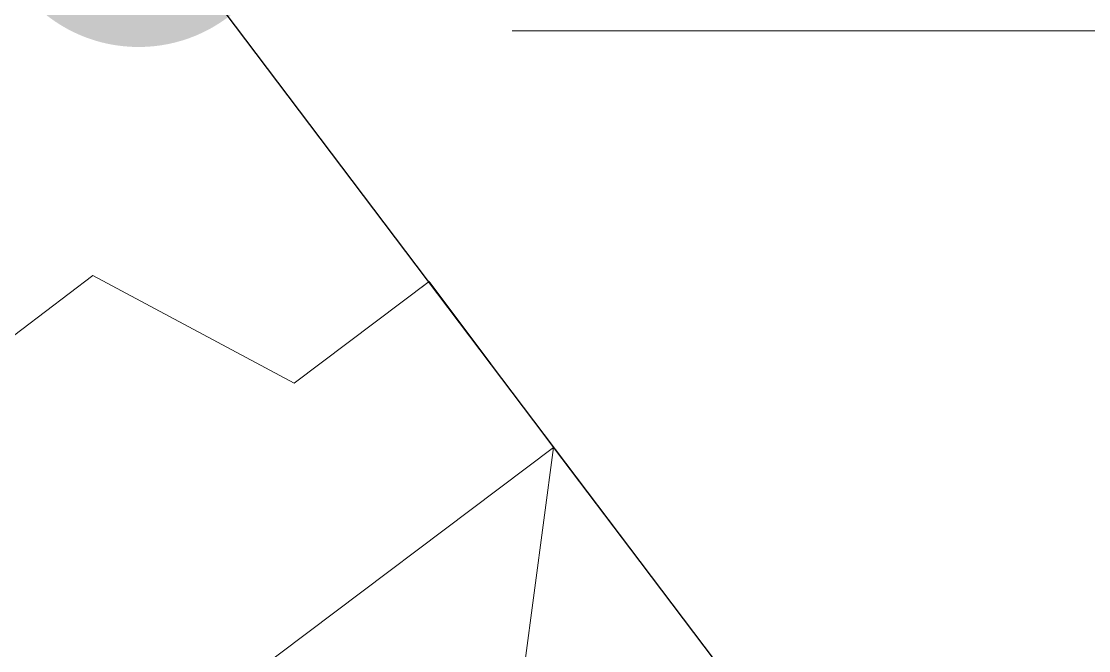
# Model space of a CAD drawing. Header units: metres. Extents: x 536440 to 536837, y 1836560 to 1836836.
# Drawn here: x 536594.64 to 536599.78, y 1836697.01 to 1836700.04 of the extents above; entities that cross this region are included whole.
import ezdxf

# ---------------------------------------------------------------- set-up
doc = ezdxf.new("R2010")
doc.units = ezdxf.units.M
doc.header["$MEASUREMENT"] = 0
for name, color, linetype, lineweight in [('Level 4', 1, 'Continuous', 0), ('Level 42', 1, 'Continuous', 0), ('Level 5', 1, 'Continuous', 0), ('Level 63', 1, 'Continuous', 0)]:
    doc.layers.add(name, color=color, linetype=linetype, lineweight=lineweight)

msp = doc.modelspace()

# ---------------------------------------------------------------- hatches: boundary and pattern name
at = {"layer": 'Level 4', "linetype": 'Continuous', "lineweight": 0}
h = msp.add_hatch(color=7, dxfattribs=at)
edge = h.paths.add_edge_path()
edge.add_arc((536595.2, 1836700.64), 0.7187, 270, 630)

# ---------------------------------------------------------------- linework, layer by layer
at = {"layer": 'Level 42', "color": 7, "linetype": 'Continuous', "lineweight": 0}
for p, q in [((536594.98, 1836698.82), (536594.15, 1836698.19)), ((536594.98, 1836698.82), (536594.15, 1836698.19)), ((536594.98, 1836698.82), (536594.19, 1836698.22)), ((536594.98, 1836698.82), (536594.19, 1836698.22)), ((536595.95, 1836698.3), (536594.98, 1836698.82)), ((536595.95, 1836698.3), (536594.98, 1836698.82)), ((536595.95, 1836698.3), (536596.6, 1836698.79)), ((536595.95, 1836698.3), (536596.6, 1836698.79)), ((536596.56, 1836698.76), (536596.6, 1836698.79)), ((536596.56, 1836698.76), (536596.6, 1836698.79)), ((536596.6, 1836698.79), (536597.2, 1836697.99)), ((536596.6, 1836698.79), (536597.2, 1836697.99)), ((536597.2, 1836697.99), (536590.89, 1836693.24)), ((536597.2, 1836697.99), (536590.89, 1836693.24)), ((536597.06, 1836696.94), (536597.2, 1836697.99)), ((536597.06, 1836696.94), (536597.2, 1836697.99)), ((536597.2, 1836697.99), (536599.01, 1836695.6)), ((536597.2, 1836697.99), (536599.01, 1836695.6))]:
    msp.add_line(p, q, dxfattribs=at)
at = {"layer": 'Level 5', "color": 1, "linetype": 'Continuous', "lineweight": 30}
msp.add_line((536599.01, 1836695.6), (536595.2, 1836700.64), dxfattribs=at)
at = {"layer": 'Level 63', "color": 7, "linetype": 'Continuous', "lineweight": 0}
msp.add_line((536597, 1836700), (536603, 1836700), dxfattribs=at)

doc.saveas('drawing.dxf')
